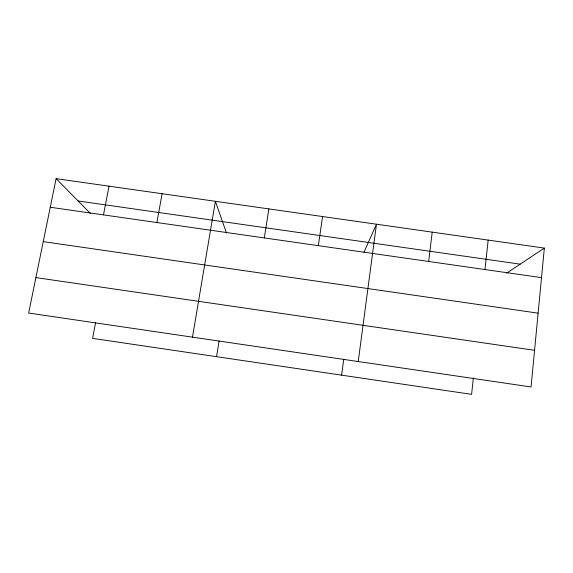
<?xml version="1.0" encoding="UTF-8"?>
<svg xmlns="http://www.w3.org/2000/svg" width="573" height="573" viewBox="0 0 573 573"><rect width="100%" height="100%" fill="white"/><g stroke="black" fill="none" stroke-linecap="round" stroke-linejoin="round"><path stroke-width="0.86" d="M544.35 248.088L531.049 386.968L28.65 313.044L56.118 178.647L544.35 248.088L506.654 273.156M484.98 269.539L488.167 240.094M473.37 377.922L471.593 394.353L92.597 338.371L95.569 322.699M428.668 261.467L432.2 232.137M358.225 361.542L376.461 224.208L364.056 252.048M341.594 375.15L343.757 359.214M318.344 245.667L322.563 216.544M264.325 237.924L268.873 208.909M216.544 356.678L219.115 340.878M192.478 337.153L215.384 201.302L226.5 233.125M156.895 222.532L162.095 193.717M103.484 214.882L109.006 186.168M78.114 200.98L520.184 264.16M50.274 207.261L541.521 277.64M43.247 241.634L538.119 313.159M35.891 277.597L534.559 350.325M56.118 178.647L90.29 213.349"/></g></svg>
